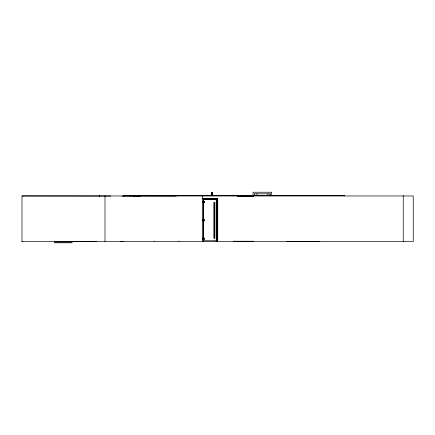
<?xml version="1.0" encoding="UTF-8"?>
<svg xmlns="http://www.w3.org/2000/svg" width="435" height="435" viewBox="0 0 435 435"><rect width="100%" height="100%" fill="white"/><g stroke="black" fill="none" stroke-linecap="round" stroke-linejoin="round"><path stroke-width="0.65" d="M203.689 201.791L203.362 201.791L203.689 201.748M203.689 220.186L203.362 220.186L203.689 220.143M203.368 238.543L203.689 238.152L203.689 239.234M211.437 195.636L211.47 192.199L211.497 195.734M212.09 194.94L212.09 192.199L212.144 195.021M99.18 195.407L99.381 196.707M140.456 196.12L121.93 196.12M217.375 198.442L216.238 199.415L203.58 199.415L202.444 198.442L217.375 198.442L217.375 241.507M254.627 193.82L254.627 195.848L254.6 193.82L270.173 193.82L270.173 195.842M254.285 195.435L344.683 195.435L344.683 195.973M254.676 195.587L177.85 195.435L177.85 195.777L138.509 195.777M228.544 195.609L237.282 195.609M254.676 195.647L254.312 195.587M245.878 195.734L252.643 195.734M21.984 241.507L21.984 195.929L110.854 196.016M133.523 195.919L175.958 195.973M21.984 195.973L413.25 195.973L413.25 241.507L21.75 241.507M237.08 196.082L253.431 196.082M237.292 196.277L252.121 196.082M202.444 198.654L217.728 198.654L217.728 241.507M203.335 202.009L203.689 202.221L203.335 202.221M203.335 220.404L203.689 220.621L203.335 220.621M202.552 220.839L204.445 220.839L204.445 219.757L202.552 219.757L202.59 220.839M202.552 238.152L204.445 238.152L204.445 239.234L202.552 239.234L202.59 238.152M203.335 238.804L203.689 239.016L203.335 239.016M154.24 241.224L154.626 241.224M178.736 241.224L179.128 241.224M233.345 241.246L253.687 241.246M120.615 241.311L123.638 241.311M237.744 241.42L252.289 241.42M83.868 241.566L96.777 241.566M286.85 241.653L319.942 241.653M55.37 242.012L71.28 242.012M212.226 193.069L212.128 192.52L212.34 193.879M212.226 192.999L212.296 193.57M212.313 193.602L212.389 194.227M212.356 193.956L212.438 194.608M212.41 194.353L212.492 195.021M212.465 194.777L212.546 195.467M212.525 195.239L212.584 195.734M212.307 194.695L212.356 195.152M212.264 194.276L212.34 194.94M212.226 193.89L212.296 194.532M212.258 194.157L212.133 192.955M212.16 193.227L212.226 193.82M212.171 193.254L212.117 192.547L212.155 193.031M203.362 201.791L203.689 201.356L203.689 202.438M203.362 220.186L203.689 219.757L203.689 220.839M403.25 195.435L403.25 241.507M271.696 195.636L271.696 192.243L253.05 192.243L253.05 195.636M270.113 193.82L270.113 195.832M267.878 193.82L267.878 195.522M256.895 193.82L256.895 195.522M253.578 195.995L238.636 195.995M237.282 195.973L237.282 195.407L233.606 195.609M237.282 241.507L233.606 241.507M232.904 195.609L232.904 195.973M216.565 241.507L216.565 199.197L203.254 199.197L203.254 241.507M216.238 199.415L216.238 241.507M214.618 202.438L214.618 238.152M214.183 202.438L214.183 238.152M204.406 201.356L204.406 202.438M204.406 219.757L204.406 220.839M204.406 238.152L204.406 239.234M203.58 199.415L203.58 241.507M203.362 220.839L203.362 199.306L216.456 199.306L216.456 240.751L203.362 240.751L203.362 221.045M202.444 195.973L202.444 241.507M133.523 195.973L133.523 195.326L123.763 195.326L123.763 196.685M130.511 195.326L130.511 196.685M105.004 195.929L105.004 241.507M83.123 241.507L72.302 241.507M72.096 241.447L72.096 242.801L54.408 242.801L54.408 241.447M94.107 241.202A0.756 0.756 0 0 1 93.182 241.191M213.971 202.705L213.966 237.793C213.77 238.391 215.031 238.391 214.836 237.793L214.83 202.705L213.971 202.705M204.445 201.356L202.552 201.356L202.552 202.438L204.445 202.438L204.445 201.356"/></g></svg>
